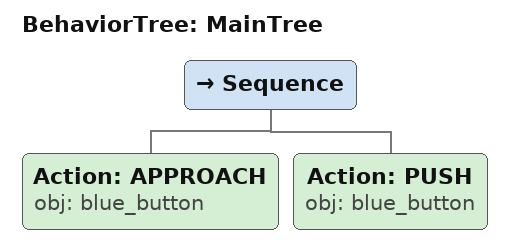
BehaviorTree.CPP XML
<root main_tree_to_execute="MainTree">
  <BehaviorTree ID="MainTree">
    <Sequence>
      <!-- Approach blue_button -->
      <Action ID="APPROACH" obj="blue_button" />
      <!-- Push blue_button (press until activated) -->
      <Action ID="PUSH" obj="blue_button" />
    </Sequence>
  </BehaviorTree>
</root>
